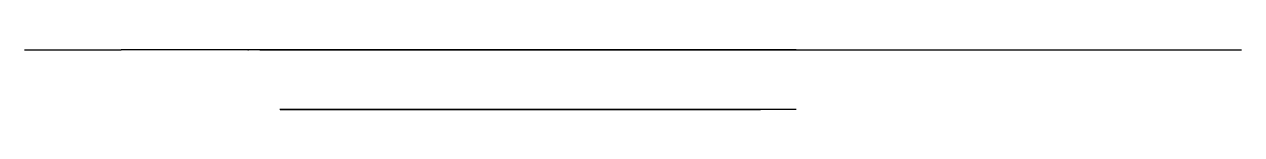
# Model space of a CAD drawing. Header units: millimetres. Extents: x 75 to 178, y 120 to 125.
import ezdxf

# ---------------------------------------------------------------- set-up
doc = ezdxf.new("R2010")
doc.units = ezdxf.units.MM
doc.header["$MEASUREMENT"] = 0
doc.layers.add('canapea scaun vizitiu', color=181, linetype='Continuous')
doc.layers.add('scaun vizitiu', color=211, linetype='Continuous')

msp = doc.modelspace()

# ---------------------------------------------------------------- linework, layer by layer
at = {"layer": 'canapea scaun vizitiu', "extrusion": (0, -1, 6.12323e-17)}
for p, q in [((96.63, 120.05, 88.85), (101.76, 120.05, 69.7)), ((103.53, 120.05, 74.7), (99.64, 120.05, 89.19)), ((100.42, 120.05, 74.7), (137.1, 120.05, 74.7)), ((140.1, 120.05, 69.7), (101.76, 120.05, 69.7))]:
    msp.add_line(p, q, dxfattribs=at)
for centre, radius, start, end in [((98.32, 87.37, -120.05), 2.25, 54.0287, 138.8692), ((137.1, 71.7, -120.05), 3, 0, 90)]:
    msp.add_arc(centre, radius, start, end, dxfattribs=at)
at = {"layer": 'scaun vizitiu', "extrusion": (0, -1, 6.12323e-17)}
for p, q in [((75.1, 125.05, 54.7), (75.1, 125.05, 23.98)), ((78.25, 125.05, 4.7), (83.25, 125.05, 4.7)), ((100.1, 125.05, 64.7), (93.97, 125.05, 87.59)), ((94.93, 125.05, 88.85), (96.63, 125.05, 88.85)), ((96.63, 125.05, 88.85), (101.76, 125.05, 69.7)), ((100.1, 125.05, 64.7), (140.1, 125.05, 64.7)), ((140.1, 125.05, 34.7), (137.15, 125.05, 34.7)), ((140.1, 125.05, 64.7), (140.1, 125.05, 69.7)), ((140.1, 125.05, 64.7), (140.1, 125.05, 46.7)), ((140.1, 125.05, 34.7), (170.1, 125.05, 34.7)), ((147.1, 125.05, 39.7), (170.68, 125.05, 39.7)), ((170.1, 125.05, 34.7), (177.6, 125.05, 47.69)), ((170.68, 125.05, 39.7), (175.6, 125.05, 48.23)), ((175.6, 125.05, 48.23), (175.6, 125.05, 70.69)), ((175.6, 125.05, 70.69), (177.6, 125.05, 70.69)), ((177.6, 125.05, 47.69), (177.6, 125.05, 70.69))]:
    msp.add_line(p, q, dxfattribs=at)
for centre, radius, start, end in [((135.68, 23.98, -125.05), 60.58, 180, 198.5541), ((161.99, -0.77, -125.05), 78.93, 142.299, 176.0269), ((94.93, 87.85, -125.05), 1, 90, 195), ((116.16, 34.66, -125.05), 21, 0.1147, 142.299), ((147.1, 46.7, -125.05), 7, 180, 270)]:
    msp.add_arc(centre, radius, start, end, dxfattribs=at)

doc.saveas('drawing.dxf')
